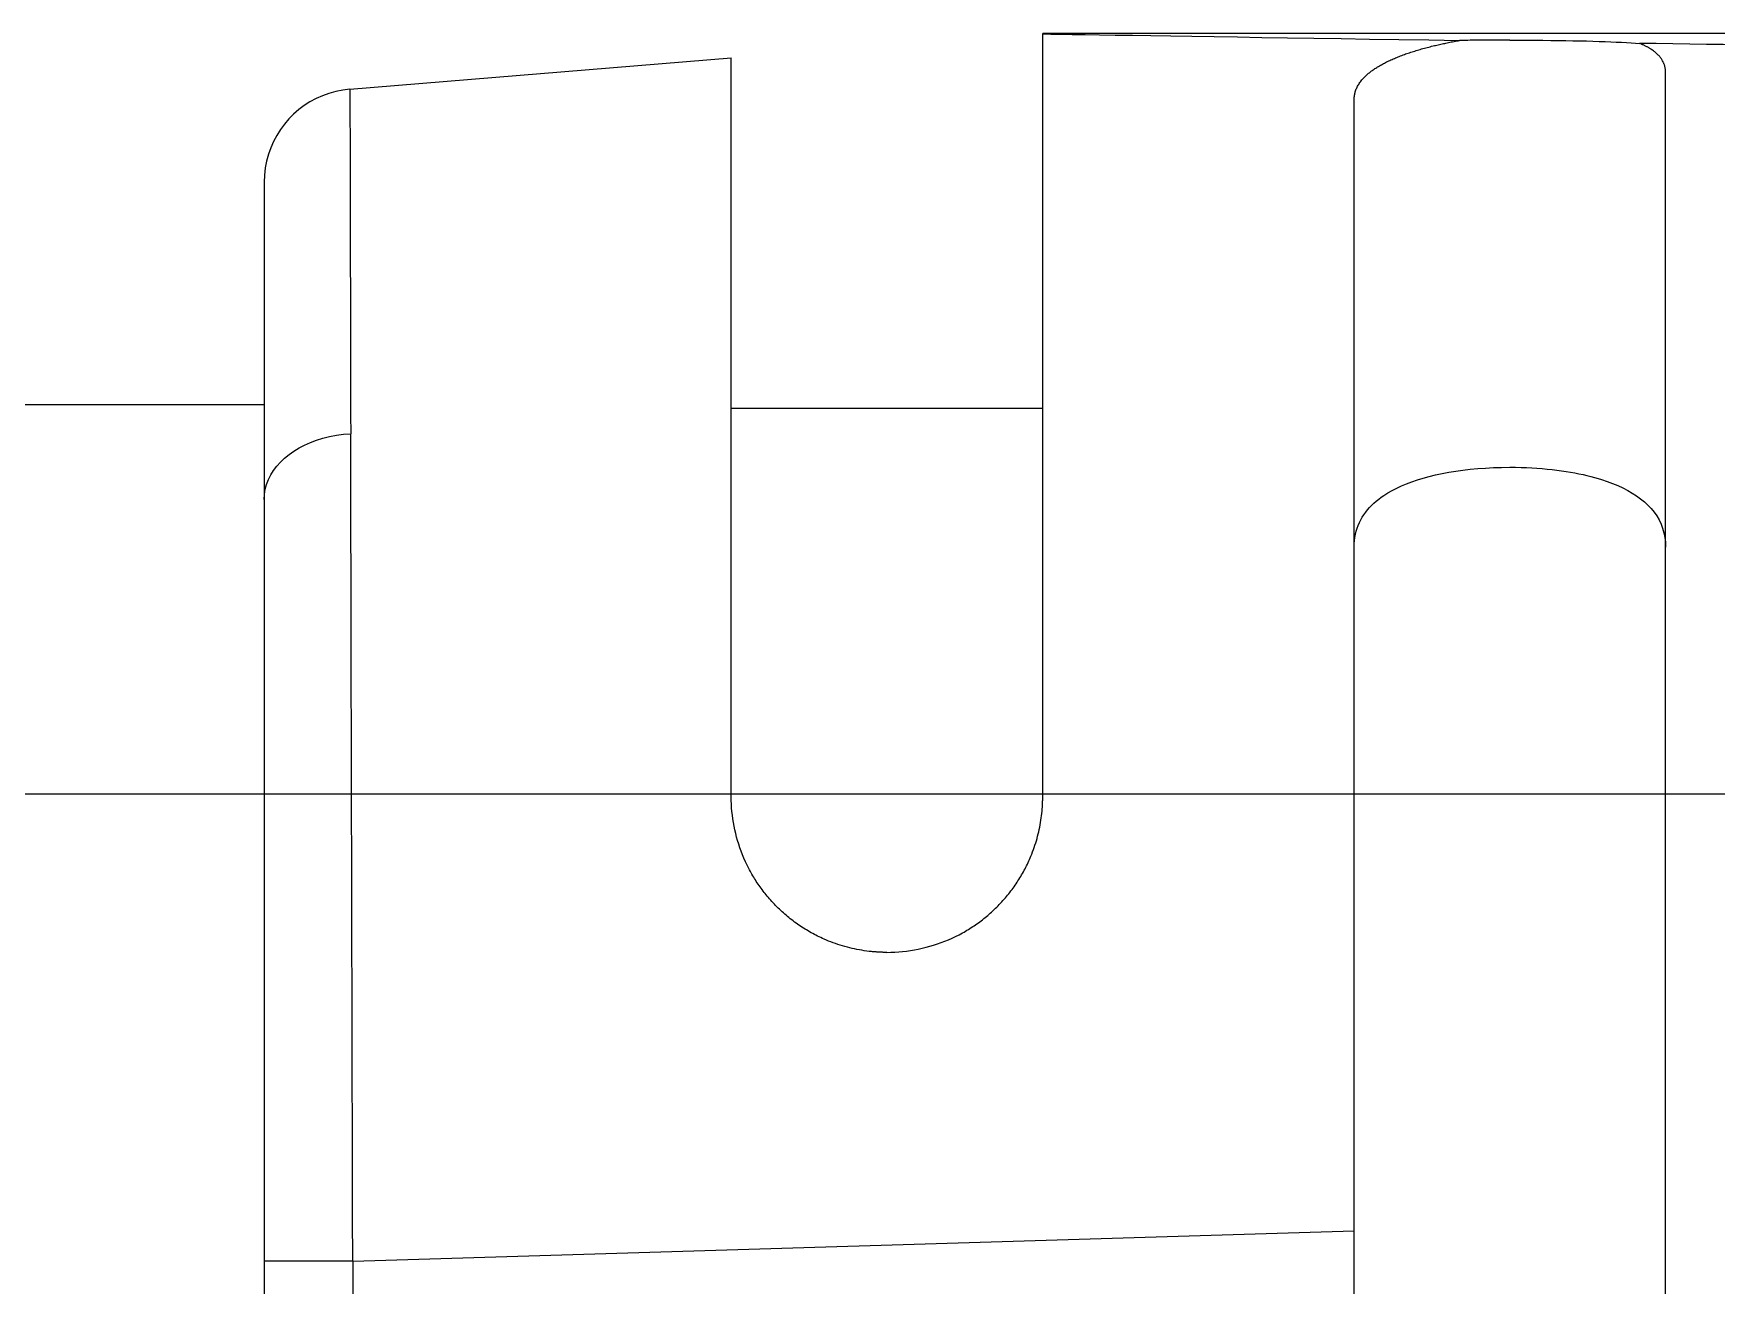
# Model space of a CAD drawing. Header units: inches. Extents: x 0 to 77285, y -118 to 40065.
# Drawn here: x 13380.7 to 13386.1, y 31681.89 to 31685.91 of the extents above; entities that cross this region are included whole.
import ezdxf

# ---------------------------------------------------------------- set-up
doc = ezdxf.new("R2010")
doc.units = ezdxf.units.IN
doc.header["$LTSCALE"] = 5
doc.header["$MEASUREMENT"] = 0
doc.layers.add('55', color=5, linetype='Continuous')

# ---------------------------------------------------------------- blocks, each defined once
blk = doc.blocks.new('A$C8682869c')
blk.add_line((-1170, -40.5), (-9230, -40.5))
blk = doc.blocks.new('A$Ce961e380')
for p, q in [((-223.5041, -17.5576), (-220.5041, -17.5576)), ((-220.5041, -20.0086), (-220.5041, -17.5576)), ((-218.2796, -17.736), (-219.5041, -17.6355)), ((-219.5041, -20.0086), (-219.5041, -17.6355)), ((-222.5041, -25.0622), (-222.5041, -17.6826)), ((-221.5041, -25.0365), (-221.5041, -17.7689)), ((-218.0041, -18.035), (-218.0041, -24.965)), ((-220.5041, -18.7622), (-219.5041, -18.7622)), ((-218.0041, -18.75), (-210.1419, -18.75)), ((-218.2886, -21.5), (-221.5041, -21.4027)), ((-218.2886, -21.5), (-218.0041, -21.5))]:
    blk.add_line(p, q)
for points in [[(-220.5041, -17.5584), (-220.5304, -17.5588), (-220.562, -17.5593), (-220.5985, -17.5599), (-220.64, -17.5606), (-220.6862, -17.5613), (-220.737, -17.5621), (-220.7922, -17.563), (-220.8517, -17.5639), (-220.9153, -17.5649), (-220.9828, -17.566), (-221.0542, -17.5671), (-221.1292, -17.5683), (-221.2078, -17.5695), (-221.2896, -17.5708), (-221.3747, -17.5722), (-221.4627, -17.5736), (-221.5537, -17.575), (-221.6473, -17.5765), (-221.7435, -17.578), (-221.8422, -17.5796)], [(-223.5041, -17.606), (-223.4496, -17.6051), (-223.395, -17.6043), (-223.3405, -17.6034), (-223.2861, -17.6025), (-223.2316, -17.6017), (-223.1772, -17.6008), (-223.1228, -17.5999), (-223.0685, -17.5991), (-223.0142, -17.5982), (-222.9599, -17.5973), (-222.9057, -17.5965), (-222.8516, -17.5956), (-222.7974, -17.5948), (-222.7434, -17.5939), (-222.6893, -17.593), (-222.6354, -17.5922), (-222.5814, -17.5913), (-222.5276, -17.5905), (-222.4738, -17.5896), (-222.42, -17.5888)], [(-222.5041, -17.6826), (-222.5041, -17.6808), (-222.504, -17.679), (-222.5039, -17.6772), (-222.5038, -17.6753), (-222.5036, -17.6735), (-222.5034, -17.6717), (-222.5031, -17.67), (-222.5028, -17.6682), (-222.5024, -17.6664), (-222.502, -17.6646), (-222.5016, -17.6629), (-222.5011, -17.6612), (-222.5006, -17.6594), (-222.5, -17.6577), (-222.4994, -17.656), (-222.4988, -17.6543), (-222.4981, -17.6526), (-222.4974, -17.651), (-222.4966, -17.6493), (-222.4958, -17.6477), (-222.4946, -17.6454), (-222.4933, -17.6432), (-222.492, -17.641), (-222.4905, -17.6388), (-222.489, -17.6367), (-222.4874, -17.6346), (-222.4858, -17.6325), (-222.484, -17.6304), (-222.4822, -17.6283), (-222.4803, -17.6263), (-222.4783, -17.6243), (-222.4762, -17.6223), (-222.4741, -17.6203), (-222.4718, -17.6184), (-222.4695, -17.6165), (-222.4671, -17.6146), (-222.4647, -17.6127), (-222.4621, -17.6109), (-222.4595, -17.6091), (-222.4568, -17.6073), (-222.4552, -17.6063), (-222.4536, -17.6053), (-222.4519, -17.6043), (-222.4503, -17.6033), (-222.4486, -17.6023), (-222.4469, -17.6014), (-222.4451, -17.6004), (-222.4433, -17.5995), (-222.4415, -17.5985), (-222.4397, -17.5976), (-222.4378, -17.5967), (-222.436, -17.5957), (-222.4341, -17.5948), (-222.4321, -17.5939), (-222.4302, -17.5931), (-222.4282, -17.5922), (-222.4262, -17.5913), (-222.4242, -17.5905), (-222.4221, -17.5896), (-222.42, -17.5888)], [(-222.0041, -17.5785), (-222.0315, -17.5785), (-222.0583, -17.5786), (-222.0845, -17.5787), (-222.1102, -17.5789), (-222.1351, -17.5792), (-222.1595, -17.5795), (-222.1832, -17.5798), (-222.2062, -17.5802), (-222.2284, -17.5807), (-222.25, -17.5812), (-222.2707, -17.5818), (-222.2907, -17.5824), (-222.3099, -17.583), (-222.3283, -17.5837), (-222.3458, -17.5845), (-222.3625, -17.5852), (-222.3783, -17.5861), (-222.3931, -17.5869), (-222.4071, -17.5878), (-222.42, -17.5888)], [(-222.0041, -17.5785), (-221.9946, -17.5785), (-221.9853, -17.5785), (-221.976, -17.5785), (-221.967, -17.5785), (-221.958, -17.5785), (-221.9492, -17.5786), (-221.9405, -17.5786), (-221.932, -17.5787), (-221.9237, -17.5787), (-221.9155, -17.5788), (-221.9074, -17.5788), (-221.8995, -17.5789), (-221.8918, -17.579), (-221.8842, -17.5791), (-221.8768, -17.5791), (-221.8695, -17.5792), (-221.8624, -17.5793), (-221.8555, -17.5794), (-221.8487, -17.5795), (-221.8422, -17.5796)], [(-221.5041, -17.7689), (-221.5041, -17.7679), (-221.5041, -17.767), (-221.5042, -17.766), (-221.5042, -17.7651), (-221.5043, -17.7641), (-221.5043, -17.7632), (-221.5044, -17.7622), (-221.5045, -17.7613), (-221.5046, -17.7604), (-221.5047, -17.7594), (-221.5048, -17.7585), (-221.5049, -17.7575), (-221.505, -17.7566), (-221.5052, -17.7556), (-221.5053, -17.7547), (-221.5055, -17.7538), (-221.5057, -17.7528), (-221.5058, -17.7519), (-221.506, -17.751), (-221.5062, -17.75), (-221.507, -17.7471), (-221.5078, -17.7441), (-221.5088, -17.7411), (-221.5099, -17.7382), (-221.511, -17.7352), (-221.5123, -17.7323), (-221.5137, -17.7294), (-221.5152, -17.7265), (-221.5168, -17.7236), (-221.5186, -17.7207), (-221.5204, -17.7178), (-221.5223, -17.715), (-221.5244, -17.7122), (-221.5265, -17.7093), (-221.5288, -17.7065), (-221.5312, -17.7038), (-221.5337, -17.701), (-221.5362, -17.6983), (-221.5389, -17.6955), (-221.5417, -17.6928), (-221.5438, -17.6909), (-221.546, -17.6889), (-221.5482, -17.687), (-221.5505, -17.6851), (-221.5529, -17.6831), (-221.5553, -17.6812), (-221.5577, -17.6793), (-221.5602, -17.6774), (-221.5628, -17.6755), (-221.5654, -17.6737), (-221.5681, -17.6718), (-221.5708, -17.67), (-221.5736, -17.6681), (-221.5765, -17.6663), (-221.5794, -17.6645), (-221.5823, -17.6627), (-221.5853, -17.6609), (-221.5884, -17.6591), (-221.5915, -17.6574), (-221.5946, -17.6556), (-221.5979, -17.6539), (-221.6012, -17.6521), (-221.6045, -17.6504), (-221.6079, -17.6487), (-221.6114, -17.647), (-221.6149, -17.6453), (-221.6185, -17.6436), (-221.6221, -17.6419), (-221.6258, -17.6403), (-221.6295, -17.6386), (-221.6333, -17.637), (-221.6371, -17.6354), (-221.641, -17.6338), (-221.6449, -17.6322), (-221.6488, -17.6306), (-221.6529, -17.6291), (-221.6569, -17.6275), (-221.661, -17.626), (-221.6652, -17.6245), (-221.6694, -17.623), (-221.6734, -17.6216), (-221.6775, -17.6202), (-221.6816, -17.6188), (-221.6858, -17.6174), (-221.69, -17.6161), (-221.6942, -17.6147), (-221.6985, -17.6134), (-221.7028, -17.612), (-221.7072, -17.6107), (-221.7116, -17.6094), (-221.716, -17.6081), (-221.7205, -17.6069), (-221.725, -17.6056), (-221.7296, -17.6043), (-221.7342, -17.6031), (-221.7388, -17.6019), (-221.7434, -17.6007), (-221.7481, -17.5995), (-221.7528, -17.5983), (-221.7575, -17.5972), (-221.7616, -17.5962), (-221.7656, -17.5952), (-221.7697, -17.5943), (-221.7738, -17.5933), (-221.7779, -17.5924), (-221.7821, -17.5915), (-221.7863, -17.5906), (-221.7904, -17.5897), (-221.7947, -17.5888), (-221.7989, -17.5879), (-221.8031, -17.587), (-221.8074, -17.5861), (-221.8117, -17.5853), (-221.816, -17.5844), (-221.8203, -17.5836), (-221.8247, -17.5828), (-221.829, -17.582), (-221.8334, -17.5812), (-221.8378, -17.5804), (-221.8422, -17.5796)], [(-218.2796, -17.736), (-218.2797, -17.7852), (-218.2798, -17.835), (-218.28, -17.8854), (-218.2801, -17.9365), (-218.2802, -17.9883), (-218.2803, -18.0407), (-218.2805, -18.0938), (-218.2806, -18.1475), (-218.2807, -18.2018), (-218.2808, -18.2568), (-218.281, -18.3125), (-218.2811, -18.3688), (-218.2812, -18.4257), (-218.2814, -18.4833), (-218.2815, -18.5416), (-218.2817, -18.6005), (-218.2818, -18.66), (-218.282, -18.7202), (-218.2821, -18.7811), (-218.2822, -18.8426)], [(-218.2796, -17.736), (-218.2565, -17.7388), (-218.2341, -17.7433), (-218.2123, -17.7494), (-218.1912, -17.757), (-218.1709, -17.7662), (-218.1515, -17.7767), (-218.1329, -17.7886), (-218.1154, -17.8018), (-218.0989, -17.8162), (-218.0835, -17.8317), (-218.0693, -17.8483), (-218.0563, -17.866), (-218.0446, -17.8845), (-218.0342, -17.904), (-218.0253, -17.9242), (-218.0178, -17.9452), (-218.0119, -17.9668), (-218.0076, -17.989), (-218.005, -18.0118), (-218.0041, -18.035)], [(-218.2886, -21.5), (-218.2883, -21.3557), (-218.2879, -21.2107), (-218.2876, -21.0652), (-218.2872, -20.9195), (-218.2869, -20.7741), (-218.2865, -20.6292), (-218.2862, -20.4853), (-218.2858, -20.3426), (-218.2855, -20.2015), (-218.2852, -20.0623), (-218.2848, -19.9253), (-218.2845, -19.791), (-218.2842, -19.6596), (-218.2839, -19.5313), (-218.2836, -19.4065), (-218.2833, -19.2855), (-218.283, -19.1683), (-218.2828, -19.0553), (-218.2825, -18.9467), (-218.2822, -18.8426)], [(-218.0041, -19.0538), (-218.005, -19.0373), (-218.0077, -19.0212), (-218.012, -19.0054), (-218.018, -18.99), (-218.0255, -18.9751), (-218.0346, -18.9608), (-218.045, -18.947), (-218.0569, -18.9339), (-218.07, -18.9214), (-218.0844, -18.9096), (-218.1, -18.8986), (-218.1166, -18.8885), (-218.1343, -18.8792), (-218.153, -18.8708), (-218.1726, -18.8634), (-218.1931, -18.857), (-218.2144, -18.8517), (-218.2364, -18.8475), (-218.259, -18.8444), (-218.2822, -18.8426)], [(-222.0041, -18.9504), (-222.0222, -18.9506), (-222.0399, -18.9509), (-222.0573, -18.9515), (-222.0744, -18.9524), (-222.0911, -18.9534), (-222.1076, -18.9547), (-222.1236, -18.9561), (-222.1393, -18.9578), (-222.1547, -18.9596), (-222.1697, -18.9616), (-222.1843, -18.9638), (-222.1985, -18.9662), (-222.2124, -18.9687), (-222.2259, -18.9713), (-222.2389, -18.9741), (-222.2516, -18.977), (-222.2638, -18.9801), (-222.2756, -18.9832), (-222.287, -18.9865), (-222.298, -18.9898), (-222.3162, -18.9959), (-222.3338, -19.0024), (-222.3507, -19.0094), (-222.3669, -19.0169), (-222.3823, -19.0249), (-222.397, -19.0333), (-222.4109, -19.0423), (-222.4239, -19.0518), (-222.4361, -19.0618), (-222.4474, -19.0723), (-222.4578, -19.0833), (-222.4672, -19.0948), (-222.4756, -19.1069), (-222.483, -19.1196), (-222.4893, -19.1328), (-222.4946, -19.1465), (-222.4987, -19.1608), (-222.5017, -19.1757), (-222.5035, -19.1912), (-222.5041, -19.2073)], [(-221.5041, -19.2073), (-221.5044, -19.1964), (-221.5053, -19.1858), (-221.5066, -19.1755), (-221.5085, -19.1654), (-221.511, -19.1557), (-221.5139, -19.1462), (-221.5173, -19.137), (-221.5212, -19.128), (-221.5255, -19.1193), (-221.5303, -19.1109), (-221.5355, -19.1028), (-221.5412, -19.0949), (-221.5472, -19.0873), (-221.5536, -19.0799), (-221.5604, -19.0727), (-221.5676, -19.0659), (-221.5751, -19.0592), (-221.583, -19.0528), (-221.5911, -19.0467), (-221.5996, -19.0408), (-221.6124, -19.0326), (-221.6261, -19.0248), (-221.6407, -19.0173), (-221.6561, -19.0101), (-221.6723, -19.0033), (-221.6894, -18.9968), (-221.7072, -18.9908), (-221.7259, -18.9851), (-221.7453, -18.9797), (-221.7654, -18.9748), (-221.7863, -18.9704), (-221.8079, -18.9663), (-221.8301, -18.9627), (-221.8531, -18.9595), (-221.8767, -18.9568), (-221.901, -18.9545), (-221.9259, -18.9528), (-221.9514, -18.9515), (-221.9775, -18.9507), (-222.0041, -18.9504)], [(-220.0041, -20.5086), (-220.0167, -20.5084), (-220.0292, -20.5079), (-220.0418, -20.5071), (-220.0544, -20.506), (-220.067, -20.5045), (-220.0795, -20.5027), (-220.0921, -20.5006), (-220.1045, -20.4981), (-220.117, -20.4954), (-220.1294, -20.4924), (-220.1416, -20.489), (-220.1538, -20.4854), (-220.1659, -20.4814), (-220.1779, -20.4772), (-220.1898, -20.4727), (-220.2015, -20.4679), (-220.2131, -20.4628), (-220.2244, -20.4574), (-220.2357, -20.4518), (-220.2467, -20.4458), (-220.2515, -20.4432), (-220.2562, -20.4404), (-220.2609, -20.4376), (-220.2656, -20.4348), (-220.2702, -20.4319), (-220.2749, -20.429), (-220.2795, -20.426), (-220.284, -20.4229), (-220.2885, -20.4198), (-220.293, -20.4167), (-220.2975, -20.4135), (-220.3019, -20.4103), (-220.3063, -20.407), (-220.3106, -20.4037), (-220.3149, -20.4003), (-220.3191, -20.3969), (-220.3234, -20.3934), (-220.3275, -20.3899), (-220.3317, -20.3864), (-220.3358, -20.3828), (-220.34, -20.379), (-220.3443, -20.3751), (-220.3485, -20.3711), (-220.3526, -20.3671), (-220.3567, -20.3631), (-220.3608, -20.359), (-220.3648, -20.3549), (-220.3688, -20.3507), (-220.3727, -20.3465), (-220.3765, -20.3422), (-220.3803, -20.3379), (-220.3841, -20.3336), (-220.3878, -20.3292), (-220.3914, -20.3248), (-220.395, -20.3204), (-220.3986, -20.3159), (-220.4021, -20.3114), (-220.4055, -20.3068), (-220.4089, -20.3022), (-220.4122, -20.2976), (-220.4154, -20.293), (-220.4186, -20.2883), (-220.4217, -20.2836), (-220.4247, -20.2789), (-220.4278, -20.2742), (-220.4307, -20.2694), (-220.4336, -20.2646), (-220.4365, -20.2598), (-220.4392, -20.2549), (-220.442, -20.25), (-220.4447, -20.2451), (-220.4473, -20.2402), (-220.4498, -20.2352), (-220.4523, -20.2302), (-220.4548, -20.2252), (-220.4572, -20.2202), (-220.4595, -20.2151), (-220.4618, -20.21), (-220.464, -20.2049), (-220.4661, -20.1998), (-220.469, -20.1928), (-220.4717, -20.1858), (-220.4743, -20.1787), (-220.4768, -20.1716), (-220.4792, -20.1644), (-220.4815, -20.1572), (-220.4837, -20.15), (-220.4858, -20.1428), (-220.4877, -20.1355), (-220.4896, -20.1283), (-220.4913, -20.121), (-220.4929, -20.1137), (-220.4945, -20.1063), (-220.4959, -20.099), (-220.4972, -20.0917), (-220.4983, -20.0843), (-220.4994, -20.077), (-220.5004, -20.0696), (-220.5012, -20.0623), (-220.502, -20.055), (-220.5022, -20.0526), (-220.5024, -20.0503), (-220.5026, -20.048), (-220.5028, -20.0457), (-220.5029, -20.0434), (-220.5031, -20.041), (-220.5032, -20.0387), (-220.5034, -20.0364), (-220.5035, -20.0341), (-220.5036, -20.0318), (-220.5037, -20.0294), (-220.5038, -20.0271), (-220.5039, -20.0248), (-220.5039, -20.0225), (-220.504, -20.0202), (-220.504, -20.0179), (-220.5041, -20.0155), (-220.5041, -20.0132), (-220.5041, -20.0109), (-220.5041, -20.0086)], [(-220.0041, -20.5086), (-220.0017, -20.5086), (-219.9992, -20.5086), (-219.9967, -20.5086), (-219.9942, -20.5085), (-219.9918, -20.5085), (-219.9893, -20.5084), (-219.9868, -20.5083), (-219.9844, -20.5082), (-219.9819, -20.5081), (-219.9794, -20.508), (-219.9769, -20.5079), (-219.9745, -20.5077), (-219.972, -20.5076), (-219.9695, -20.5074), (-219.9671, -20.5072), (-219.9646, -20.507), (-219.9622, -20.5068), (-219.9597, -20.5066), (-219.9572, -20.5064), (-219.9548, -20.5062), (-219.9469, -20.5053), (-219.939, -20.5043), (-219.9312, -20.5032), (-219.9233, -20.502), (-219.9155, -20.5007), (-219.9077, -20.4992), (-219.8999, -20.4976), (-219.8922, -20.4959), (-219.8845, -20.494), (-219.8768, -20.4921), (-219.8691, -20.49), (-219.8615, -20.4878), (-219.8539, -20.4855), (-219.8464, -20.483), (-219.8389, -20.4805), (-219.8315, -20.4778), (-219.8241, -20.4751), (-219.8168, -20.4722), (-219.8095, -20.4692), (-219.8023, -20.4661), (-219.797, -20.4637), (-219.7917, -20.4613), (-219.7865, -20.4588), (-219.7813, -20.4562), (-219.7761, -20.4536), (-219.771, -20.4509), (-219.7659, -20.4482), (-219.7608, -20.4454), (-219.7558, -20.4425), (-219.7508, -20.4396), (-219.7458, -20.4367), (-219.7409, -20.4337), (-219.736, -20.4306), (-219.7311, -20.4275), (-219.7263, -20.4243), (-219.7215, -20.4211), (-219.7168, -20.4178), (-219.7121, -20.4145), (-219.7075, -20.4111), (-219.7029, -20.4077), (-219.6983, -20.4041), (-219.6937, -20.4006), (-219.6892, -20.397), (-219.6847, -20.3933), (-219.6803, -20.3896), (-219.6759, -20.3858), (-219.6716, -20.382), (-219.6673, -20.3781), (-219.6631, -20.3742), (-219.6589, -20.3703), (-219.6547, -20.3663), (-219.6507, -20.3622), (-219.6466, -20.3581), (-219.6426, -20.354), (-219.6387, -20.3498), (-219.6348, -20.3456), (-219.6309, -20.3414), (-219.6272, -20.3371), (-219.6234, -20.3327), (-219.6198, -20.3284), (-219.6163, -20.3242), (-219.6129, -20.32), (-219.6096, -20.3158), (-219.6063, -20.3115), (-219.6031, -20.3072), (-219.5999, -20.3028), (-219.5967, -20.2985), (-219.5936, -20.2941), (-219.5906, -20.2896), (-219.5876, -20.2852), (-219.5846, -20.2807), (-219.5817, -20.2761), (-219.5789, -20.2716), (-219.5761, -20.267), (-219.5733, -20.2624), (-219.5706, -20.2578), (-219.568, -20.2531), (-219.5654, -20.2485), (-219.5629, -20.2438), (-219.5604, -20.2391), (-219.555, -20.2283), (-219.5498, -20.2174), (-219.5449, -20.2064), (-219.5403, -20.1952), (-219.536, -20.184), (-219.5319, -20.1726), (-219.5281, -20.1612), (-219.5246, -20.1497), (-219.5214, -20.1381), (-219.5184, -20.1264), (-219.5157, -20.1147), (-219.5133, -20.103), (-219.5111, -20.0912), (-219.5093, -20.0794), (-219.5077, -20.0676), (-219.5064, -20.0558), (-219.5054, -20.0439), (-219.5047, -20.0321), (-219.5043, -20.0204), (-219.5041, -20.0086)], [(-218.2886, -21.5), (-218.289, -21.6536), (-218.2894, -21.806), (-218.2897, -21.9569), (-218.2901, -22.1062), (-218.2904, -22.2539), (-218.2908, -22.3996), (-218.2911, -22.5434), (-218.2915, -22.6851), (-218.2918, -22.8244), (-218.2921, -22.9614), (-218.2925, -23.0957), (-218.2928, -23.2274), (-218.2931, -23.3563), (-218.2934, -23.4821), (-218.2937, -23.6048), (-218.294, -23.7243), (-218.2942, -23.8403), (-218.2945, -23.9528), (-218.2948, -24.0616), (-218.295, -24.1665)]]:
    blk.add_lwpolyline(points)
blk = doc.blocks.new('A$C638f0059')
for p, q in [((-46.0041, -17.5576), (-43.0041, -17.5576)), ((-43.0041, -20.0086), (-43.0041, -17.5576)), ((-40.7796, -17.736), (-42.0041, -17.6355)), ((-42.0041, -20.0086), (-42.0041, -17.6355)), ((-45.0041, -25.0622), (-45.0041, -17.6826)), ((-44.0041, -25.0365), (-44.0041, -17.7689)), ((-40.5041, -18.035), (-40.5041, -24.965)), ((-43.0041, -18.7622), (-42.0041, -18.7622)), ((-40.5041, -18.75), (-32.6419, -18.75)), ((-40.7886, -21.5), (-44.0041, -21.4027)), ((-40.7886, -21.5), (-40.5041, -21.5))]:
    blk.add_line(p, q)
for points in [[(-43.0041, -17.5584), (-43.0304, -17.5588), (-43.062, -17.5593), (-43.0985, -17.5599), (-43.14, -17.5606), (-43.1862, -17.5613), (-43.237, -17.5621), (-43.2922, -17.563), (-43.3517, -17.5639), (-43.4153, -17.5649), (-43.4828, -17.566), (-43.5542, -17.5671), (-43.6292, -17.5683), (-43.7078, -17.5695), (-43.7896, -17.5708), (-43.8747, -17.5722), (-43.9627, -17.5736), (-44.0537, -17.575), (-44.1473, -17.5765), (-44.2435, -17.578), (-44.3422, -17.5796)], [(-46.0041, -17.606), (-45.9496, -17.6051), (-45.895, -17.6043), (-45.8405, -17.6034), (-45.7861, -17.6025), (-45.7316, -17.6017), (-45.6772, -17.6008), (-45.6228, -17.5999), (-45.5685, -17.5991), (-45.5142, -17.5982), (-45.4599, -17.5973), (-45.4057, -17.5965), (-45.3516, -17.5956), (-45.2974, -17.5948), (-45.2434, -17.5939), (-45.1893, -17.593), (-45.1354, -17.5922), (-45.0814, -17.5913), (-45.0276, -17.5905), (-44.9738, -17.5896), (-44.92, -17.5888)], [(-45.0041, -17.6826), (-45.0041, -17.6808), (-45.004, -17.679), (-45.0039, -17.6772), (-45.0038, -17.6753), (-45.0036, -17.6735), (-45.0034, -17.6717), (-45.0031, -17.67), (-45.0028, -17.6682), (-45.0024, -17.6664), (-45.002, -17.6646), (-45.0016, -17.6629), (-45.0011, -17.6612), (-45.0006, -17.6594), (-45, -17.6577), (-44.9994, -17.656), (-44.9988, -17.6543), (-44.9981, -17.6526), (-44.9974, -17.651), (-44.9966, -17.6493), (-44.9958, -17.6477), (-44.9946, -17.6454), (-44.9933, -17.6432), (-44.992, -17.641), (-44.9905, -17.6388), (-44.989, -17.6367), (-44.9874, -17.6346), (-44.9858, -17.6325), (-44.984, -17.6304), (-44.9822, -17.6283), (-44.9803, -17.6263), (-44.9783, -17.6243), (-44.9762, -17.6223), (-44.9741, -17.6203), (-44.9718, -17.6184), (-44.9695, -17.6165), (-44.9671, -17.6146), (-44.9647, -17.6127), (-44.9621, -17.6109), (-44.9595, -17.6091), (-44.9568, -17.6073), (-44.9552, -17.6063), (-44.9536, -17.6053), (-44.9519, -17.6043), (-44.9503, -17.6033), (-44.9486, -17.6023), (-44.9469, -17.6014), (-44.9451, -17.6004), (-44.9433, -17.5995), (-44.9415, -17.5985), (-44.9397, -17.5976), (-44.9378, -17.5967), (-44.936, -17.5957), (-44.9341, -17.5948), (-44.9321, -17.5939), (-44.9302, -17.5931), (-44.9282, -17.5922), (-44.9262, -17.5913), (-44.9242, -17.5905), (-44.9221, -17.5896), (-44.92, -17.5888)], [(-44.5041, -17.5785), (-44.5315, -17.5785), (-44.5583, -17.5786), (-44.5845, -17.5787), (-44.6102, -17.5789), (-44.6351, -17.5792), (-44.6595, -17.5795), (-44.6832, -17.5798), (-44.7062, -17.5802), (-44.7284, -17.5807), (-44.75, -17.5812), (-44.7707, -17.5818), (-44.7907, -17.5824), (-44.8099, -17.583), (-44.8283, -17.5837), (-44.8458, -17.5845), (-44.8625, -17.5852), (-44.8783, -17.5861), (-44.8931, -17.5869), (-44.9071, -17.5878), (-44.92, -17.5888)], [(-44.5041, -17.5785), (-44.4946, -17.5785), (-44.4853, -17.5785), (-44.476, -17.5785), (-44.467, -17.5785), (-44.458, -17.5785), (-44.4492, -17.5786), (-44.4405, -17.5786), (-44.432, -17.5787), (-44.4237, -17.5787), (-44.4155, -17.5788), (-44.4074, -17.5788), (-44.3995, -17.5789), (-44.3918, -17.579), (-44.3842, -17.5791), (-44.3768, -17.5791), (-44.3695, -17.5792), (-44.3624, -17.5793), (-44.3555, -17.5794), (-44.3487, -17.5795), (-44.3422, -17.5796)], [(-44.0041, -17.7689), (-44.0041, -17.7679), (-44.0041, -17.767), (-44.0042, -17.766), (-44.0042, -17.7651), (-44.0043, -17.7641), (-44.0043, -17.7632), (-44.0044, -17.7622), (-44.0045, -17.7613), (-44.0046, -17.7604), (-44.0047, -17.7594), (-44.0048, -17.7585), (-44.0049, -17.7575), (-44.005, -17.7566), (-44.0052, -17.7556), (-44.0053, -17.7547), (-44.0055, -17.7538), (-44.0057, -17.7528), (-44.0058, -17.7519), (-44.006, -17.751), (-44.0062, -17.75), (-44.007, -17.7471), (-44.0078, -17.7441), (-44.0088, -17.7411), (-44.0099, -17.7382), (-44.011, -17.7352), (-44.0123, -17.7323), (-44.0137, -17.7294), (-44.0152, -17.7265), (-44.0168, -17.7236), (-44.0186, -17.7207), (-44.0204, -17.7178), (-44.0223, -17.715), (-44.0244, -17.7122), (-44.0265, -17.7093), (-44.0288, -17.7065), (-44.0312, -17.7038), (-44.0337, -17.701), (-44.0362, -17.6983), (-44.0389, -17.6955), (-44.0417, -17.6928), (-44.0438, -17.6909), (-44.046, -17.6889), (-44.0482, -17.687), (-44.0505, -17.6851), (-44.0529, -17.6831), (-44.0553, -17.6812), (-44.0577, -17.6793), (-44.0602, -17.6774), (-44.0628, -17.6755), (-44.0654, -17.6737), (-44.0681, -17.6718), (-44.0708, -17.67), (-44.0736, -17.6681), (-44.0765, -17.6663), (-44.0794, -17.6645), (-44.0823, -17.6627), (-44.0853, -17.6609), (-44.0884, -17.6591), (-44.0915, -17.6574), (-44.0946, -17.6556), (-44.0979, -17.6539), (-44.1012, -17.6521), (-44.1045, -17.6504), (-44.1079, -17.6487), (-44.1114, -17.647), (-44.1149, -17.6453), (-44.1185, -17.6436), (-44.1221, -17.6419), (-44.1258, -17.6403), (-44.1295, -17.6386), (-44.1333, -17.637), (-44.1371, -17.6354), (-44.141, -17.6338), (-44.1449, -17.6322), (-44.1488, -17.6306), (-44.1529, -17.6291), (-44.1569, -17.6275), (-44.161, -17.626), (-44.1652, -17.6245), (-44.1694, -17.623), (-44.1734, -17.6216), (-44.1775, -17.6202), (-44.1816, -17.6188), (-44.1858, -17.6174), (-44.19, -17.6161), (-44.1942, -17.6147), (-44.1985, -17.6134), (-44.2028, -17.612), (-44.2072, -17.6107), (-44.2116, -17.6094), (-44.216, -17.6081), (-44.2205, -17.6069), (-44.225, -17.6056), (-44.2296, -17.6043), (-44.2342, -17.6031), (-44.2388, -17.6019), (-44.2434, -17.6007), (-44.2481, -17.5995), (-44.2528, -17.5983), (-44.2575, -17.5972), (-44.2616, -17.5962), (-44.2656, -17.5952), (-44.2697, -17.5943), (-44.2738, -17.5933), (-44.2779, -17.5924), (-44.2821, -17.5915), (-44.2863, -17.5906), (-44.2904, -17.5897), (-44.2947, -17.5888), (-44.2989, -17.5879), (-44.3031, -17.587), (-44.3074, -17.5861), (-44.3117, -17.5853), (-44.316, -17.5844), (-44.3203, -17.5836), (-44.3247, -17.5828), (-44.329, -17.582), (-44.3334, -17.5812), (-44.3378, -17.5804), (-44.3422, -17.5796)], [(-40.7796, -17.736), (-40.7797, -17.7852), (-40.7798, -17.835), (-40.78, -17.8854), (-40.7801, -17.9365), (-40.7802, -17.9883), (-40.7803, -18.0407), (-40.7805, -18.0938), (-40.7806, -18.1475), (-40.7807, -18.2018), (-40.7808, -18.2568), (-40.781, -18.3125), (-40.7811, -18.3688), (-40.7812, -18.4257), (-40.7814, -18.4833), (-40.7815, -18.5416), (-40.7817, -18.6005), (-40.7818, -18.66), (-40.782, -18.7202), (-40.7821, -18.7811), (-40.7822, -18.8426)], [(-40.7796, -17.736), (-40.7565, -17.7388), (-40.7341, -17.7433), (-40.7123, -17.7494), (-40.6912, -17.757), (-40.6709, -17.7662), (-40.6515, -17.7767), (-40.6329, -17.7886), (-40.6154, -17.8018), (-40.5989, -17.8162), (-40.5835, -17.8317), (-40.5693, -17.8483), (-40.5563, -17.866), (-40.5446, -17.8845), (-40.5342, -17.904), (-40.5253, -17.9242), (-40.5178, -17.9452), (-40.5119, -17.9668), (-40.5076, -17.989), (-40.505, -18.0118), (-40.5041, -18.035)], [(-40.7886, -21.5), (-40.7883, -21.3557), (-40.7879, -21.2107), (-40.7876, -21.0652), (-40.7872, -20.9195), (-40.7869, -20.7741), (-40.7865, -20.6292), (-40.7862, -20.4853), (-40.7858, -20.3426), (-40.7855, -20.2015), (-40.7852, -20.0623), (-40.7848, -19.9253), (-40.7845, -19.791), (-40.7842, -19.6596), (-40.7839, -19.5313), (-40.7836, -19.4065), (-40.7833, -19.2855), (-40.783, -19.1683), (-40.7828, -19.0553), (-40.7825, -18.9467), (-40.7822, -18.8426)], [(-40.5041, -19.0538), (-40.505, -19.0373), (-40.5077, -19.0212), (-40.512, -19.0054), (-40.518, -18.99), (-40.5255, -18.9751), (-40.5346, -18.9608), (-40.545, -18.947), (-40.5569, -18.9339), (-40.57, -18.9214), (-40.5844, -18.9096), (-40.6, -18.8986), (-40.6166, -18.8885), (-40.6343, -18.8792), (-40.653, -18.8708), (-40.6726, -18.8634), (-40.6931, -18.857), (-40.7144, -18.8517), (-40.7364, -18.8475), (-40.759, -18.8444), (-40.7822, -18.8426)], [(-44.5041, -18.9504), (-44.5222, -18.9506), (-44.5399, -18.9509), (-44.5573, -18.9515), (-44.5744, -18.9524), (-44.5911, -18.9534), (-44.6076, -18.9547), (-44.6236, -18.9561), (-44.6393, -18.9578), (-44.6547, -18.9596), (-44.6697, -18.9616), (-44.6843, -18.9638), (-44.6985, -18.9662), (-44.7124, -18.9687), (-44.7259, -18.9713), (-44.7389, -18.9741), (-44.7516, -18.977), (-44.7638, -18.9801), (-44.7756, -18.9832), (-44.787, -18.9865), (-44.798, -18.9898), (-44.8162, -18.9959), (-44.8338, -19.0024), (-44.8507, -19.0094), (-44.8669, -19.0169), (-44.8823, -19.0249), (-44.897, -19.0333), (-44.9109, -19.0423), (-44.9239, -19.0518), (-44.9361, -19.0618), (-44.9474, -19.0723), (-44.9578, -19.0833), (-44.9672, -19.0948), (-44.9756, -19.1069), (-44.983, -19.1196), (-44.9893, -19.1328), (-44.9946, -19.1465), (-44.9987, -19.1608), (-45.0017, -19.1757), (-45.0035, -19.1912), (-45.0041, -19.2073)], [(-44.0041, -19.2073), (-44.0044, -19.1964), (-44.0053, -19.1858), (-44.0066, -19.1755), (-44.0085, -19.1654), (-44.011, -19.1557), (-44.0139, -19.1462), (-44.0173, -19.137), (-44.0212, -19.128), (-44.0255, -19.1193), (-44.0303, -19.1109), (-44.0355, -19.1028), (-44.0412, -19.0949), (-44.0472, -19.0873), (-44.0536, -19.0799), (-44.0604, -19.0727), (-44.0676, -19.0659), (-44.0751, -19.0592), (-44.083, -19.0528), (-44.0911, -19.0467), (-44.0996, -19.0408), (-44.1124, -19.0326), (-44.1261, -19.0248), (-44.1407, -19.0173), (-44.1561, -19.0101), (-44.1723, -19.0033), (-44.1894, -18.9968), (-44.2072, -18.9908), (-44.2259, -18.9851), (-44.2453, -18.9797), (-44.2654, -18.9748), (-44.2863, -18.9704), (-44.3079, -18.9663), (-44.3301, -18.9627), (-44.3531, -18.9595), (-44.3767, -18.9568), (-44.401, -18.9545), (-44.4259, -18.9528), (-44.4514, -18.9515), (-44.4775, -18.9507), (-44.5041, -18.9504)], [(-42.5041, -20.5086), (-42.5167, -20.5084), (-42.5292, -20.5079), (-42.5418, -20.5071), (-42.5544, -20.506), (-42.567, -20.5045), (-42.5795, -20.5027), (-42.5921, -20.5006), (-42.6045, -20.4981), (-42.617, -20.4954), (-42.6294, -20.4924), (-42.6416, -20.489), (-42.6538, -20.4854), (-42.6659, -20.4814), (-42.6779, -20.4772), (-42.6898, -20.4727), (-42.7015, -20.4679), (-42.7131, -20.4628), (-42.7244, -20.4574), (-42.7357, -20.4518), (-42.7467, -20.4458), (-42.7515, -20.4432), (-42.7562, -20.4404), (-42.7609, -20.4376), (-42.7656, -20.4348), (-42.7702, -20.4319), (-42.7749, -20.429), (-42.7795, -20.426), (-42.784, -20.4229), (-42.7885, -20.4198), (-42.793, -20.4167), (-42.7975, -20.4135), (-42.8019, -20.4103), (-42.8063, -20.407), (-42.8106, -20.4037), (-42.8149, -20.4003), (-42.8191, -20.3969), (-42.8234, -20.3934), (-42.8275, -20.3899), (-42.8317, -20.3864), (-42.8358, -20.3828), (-42.84, -20.379), (-42.8443, -20.3751), (-42.8485, -20.3711), (-42.8526, -20.3671), (-42.8567, -20.3631), (-42.8608, -20.359), (-42.8648, -20.3549), (-42.8688, -20.3507), (-42.8727, -20.3465), (-42.8765, -20.3422), (-42.8803, -20.3379), (-42.8841, -20.3336), (-42.8878, -20.3292), (-42.8914, -20.3248), (-42.895, -20.3204), (-42.8986, -20.3159), (-42.9021, -20.3114), (-42.9055, -20.3068), (-42.9089, -20.3022), (-42.9122, -20.2976), (-42.9154, -20.293), (-42.9186, -20.2883), (-42.9217, -20.2836), (-42.9247, -20.2789), (-42.9278, -20.2742), (-42.9307, -20.2694), (-42.9336, -20.2646), (-42.9365, -20.2598), (-42.9392, -20.2549), (-42.942, -20.25), (-42.9447, -20.2451), (-42.9473, -20.2402), (-42.9498, -20.2352), (-42.9523, -20.2302), (-42.9548, -20.2252), (-42.9572, -20.2202), (-42.9595, -20.2151), (-42.9618, -20.21), (-42.964, -20.2049), (-42.9661, -20.1998), (-42.969, -20.1928), (-42.9717, -20.1858), (-42.9743, -20.1787), (-42.9768, -20.1716), (-42.9792, -20.1644), (-42.9815, -20.1572), (-42.9837, -20.15), (-42.9858, -20.1428), (-42.9877, -20.1355), (-42.9896, -20.1283), (-42.9913, -20.121), (-42.9929, -20.1137), (-42.9945, -20.1063), (-42.9959, -20.099), (-42.9972, -20.0917), (-42.9983, -20.0843), (-42.9994, -20.077), (-43.0004, -20.0696), (-43.0012, -20.0623), (-43.002, -20.055), (-43.0022, -20.0526), (-43.0024, -20.0503), (-43.0026, -20.048), (-43.0028, -20.0457), (-43.0029, -20.0434), (-43.0031, -20.041), (-43.0032, -20.0387), (-43.0034, -20.0364), (-43.0035, -20.0341), (-43.0036, -20.0318), (-43.0037, -20.0294), (-43.0038, -20.0271), (-43.0039, -20.0248), (-43.0039, -20.0225), (-43.004, -20.0202), (-43.004, -20.0179), (-43.0041, -20.0155), (-43.0041, -20.0132), (-43.0041, -20.0109), (-43.0041, -20.0086)], [(-42.5041, -20.5086), (-42.5017, -20.5086), (-42.4992, -20.5086), (-42.4967, -20.5086), (-42.4942, -20.5085), (-42.4918, -20.5085), (-42.4893, -20.5084), (-42.4868, -20.5083), (-42.4844, -20.5082), (-42.4819, -20.5081), (-42.4794, -20.508), (-42.4769, -20.5079), (-42.4745, -20.5077), (-42.472, -20.5076), (-42.4695, -20.5074), (-42.4671, -20.5072), (-42.4646, -20.507), (-42.4622, -20.5068), (-42.4597, -20.5066), (-42.4572, -20.5064), (-42.4548, -20.5062), (-42.4469, -20.5053), (-42.439, -20.5043), (-42.4312, -20.5032), (-42.4233, -20.502), (-42.4155, -20.5007), (-42.4077, -20.4992), (-42.3999, -20.4976), (-42.3922, -20.4959), (-42.3845, -20.494), (-42.3768, -20.4921), (-42.3691, -20.49), (-42.3615, -20.4878), (-42.3539, -20.4855), (-42.3464, -20.483), (-42.3389, -20.4805), (-42.3315, -20.4778), (-42.3241, -20.4751), (-42.3168, -20.4722), (-42.3095, -20.4692), (-42.3023, -20.4661), (-42.297, -20.4637), (-42.2917, -20.4613), (-42.2865, -20.4588), (-42.2813, -20.4562), (-42.2761, -20.4536), (-42.271, -20.4509), (-42.2659, -20.4482), (-42.2608, -20.4454), (-42.2558, -20.4425), (-42.2508, -20.4396), (-42.2458, -20.4367), (-42.2409, -20.4337), (-42.236, -20.4306), (-42.2311, -20.4275), (-42.2263, -20.4243), (-42.2215, -20.4211), (-42.2168, -20.4178), (-42.2121, -20.4145), (-42.2075, -20.4111), (-42.2029, -20.4077), (-42.1983, -20.4041), (-42.1937, -20.4006), (-42.1892, -20.397), (-42.1847, -20.3933), (-42.1803, -20.3896), (-42.1759, -20.3858), (-42.1716, -20.382), (-42.1673, -20.3781), (-42.1631, -20.3742), (-42.1589, -20.3703), (-42.1547, -20.3663), (-42.1507, -20.3622), (-42.1466, -20.3581), (-42.1426, -20.354), (-42.1387, -20.3498), (-42.1348, -20.3456), (-42.1309, -20.3414), (-42.1272, -20.3371), (-42.1234, -20.3327), (-42.1198, -20.3284), (-42.1163, -20.3242), (-42.1129, -20.32), (-42.1096, -20.3158), (-42.1063, -20.3115), (-42.1031, -20.3072), (-42.0999, -20.3028), (-42.0967, -20.2985), (-42.0936, -20.2941), (-42.0906, -20.2896), (-42.0876, -20.2852), (-42.0846, -20.2807), (-42.0817, -20.2761), (-42.0789, -20.2716), (-42.0761, -20.267), (-42.0733, -20.2624), (-42.0706, -20.2578), (-42.068, -20.2531), (-42.0654, -20.2485), (-42.0629, -20.2438), (-42.0604, -20.2391), (-42.055, -20.2283), (-42.0498, -20.2174), (-42.0449, -20.2064), (-42.0403, -20.1952), (-42.036, -20.184), (-42.0319, -20.1726), (-42.0281, -20.1612), (-42.0246, -20.1497), (-42.0214, -20.1381), (-42.0184, -20.1264), (-42.0157, -20.1147), (-42.0133, -20.103), (-42.0111, -20.0912), (-42.0093, -20.0794), (-42.0077, -20.0676), (-42.0064, -20.0558), (-42.0054, -20.0439), (-42.0047, -20.0321), (-42.0043, -20.0204), (-42.0041, -20.0086)], [(-40.7886, -21.5), (-40.789, -21.6536), (-40.7894, -21.806), (-40.7897, -21.9569), (-40.7901, -22.1062), (-40.7904, -22.2539), (-40.7908, -22.3996), (-40.7911, -22.5434), (-40.7915, -22.6851), (-40.7918, -22.8244), (-40.7921, -22.9614), (-40.7925, -23.0957), (-40.7928, -23.2274), (-40.7931, -23.3563), (-40.7934, -23.4821), (-40.7937, -23.6048), (-40.794, -23.7243), (-40.7942, -23.8403), (-40.7945, -23.9528), (-40.7948, -24.0616), (-40.795, -24.1665)]]:
    blk.add_lwpolyline(points)
blk = doc.blocks.new('A$C5cd82ed8')
at = {"layer": '55'}
for name, p in [('A$Ce961e380', (189.5, 72.5)), ('A$C638f0059', (12, 72.5))]:
    blk.add_blockref(name, p, dxfattribs=at)
blk = doc.blocks.new('A$C3e1dc9d3')
blk.add_blockref('A$C5cd82ed8', (-189.5, 12.5, -2129.449))

msp = doc.modelspace()

# ---------------------------------------------------------------- block references
msp.add_blockref('A$C8682869c', (22064.6497809, 31723.96513729))
at = {"xscale": -1}
msp.add_blockref('A$C3e1dc9d3', (13163.43251348, 31618.46513729, 0), dxfattribs=at)

doc.saveas('drawing.dxf')
